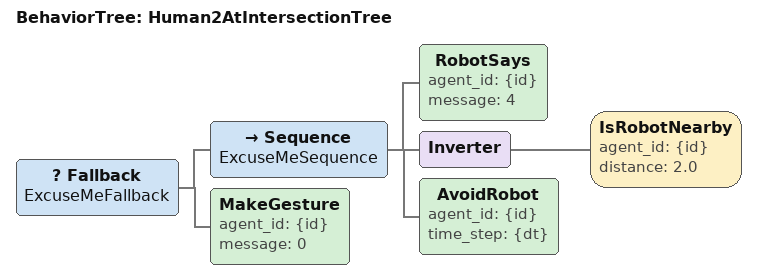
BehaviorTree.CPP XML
<root main_tree_to_execute='Human2AtIntersectionTree'>
    <BehaviorTree ID='Human2AtIntersectionTree'>
        <Fallback name='ExcuseMeFallback'>
            <Sequence name='ExcuseMeSequence'>
                <RobotSays agent_id='{id}' message='4'/>
                <Inverter>
                    <IsRobotNearby agent_id='{id}' distance='2.0'/>
                </Inverter>
                <AvoidRobot agent_id='{id}' time_step='{dt}'/>
            </Sequence>
            <MakeGesture agent_id='{id}' message='0'/>
        </Fallback>
    </BehaviorTree>
</root>
